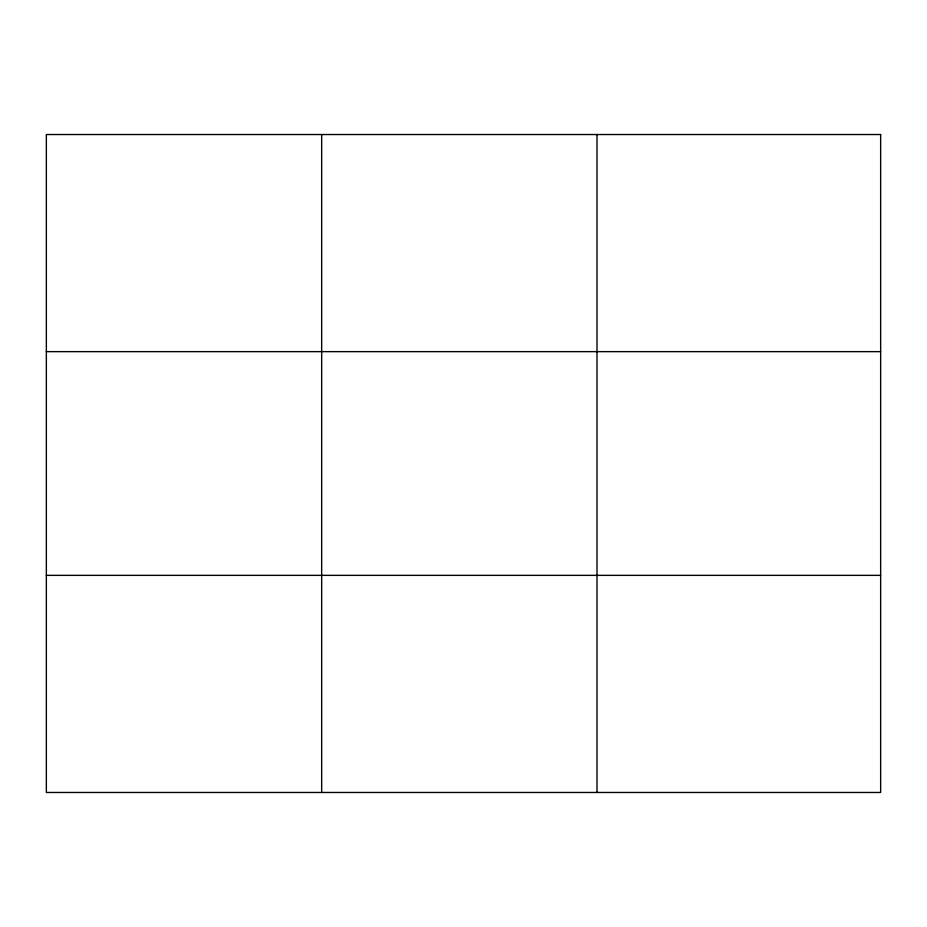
<?xml version="1.0" encoding="UTF-8"?>
<svg xmlns="http://www.w3.org/2000/svg" width="927" height="927" viewBox="0 0 927 927"><rect width="100%" height="100%" fill="white"/><g stroke="black" fill="none" stroke-linecap="round" stroke-linejoin="round"><path stroke-width="1.39" d="M321.669 134.531L321.669 792.469M596.988 134.531L596.988 792.469M46.35 351.646L880.65 351.646M46.35 575.354L880.65 575.354M880.65 134.531L880.65 792.469L46.35 792.469L46.35 134.531L880.65 134.531"/></g></svg>
